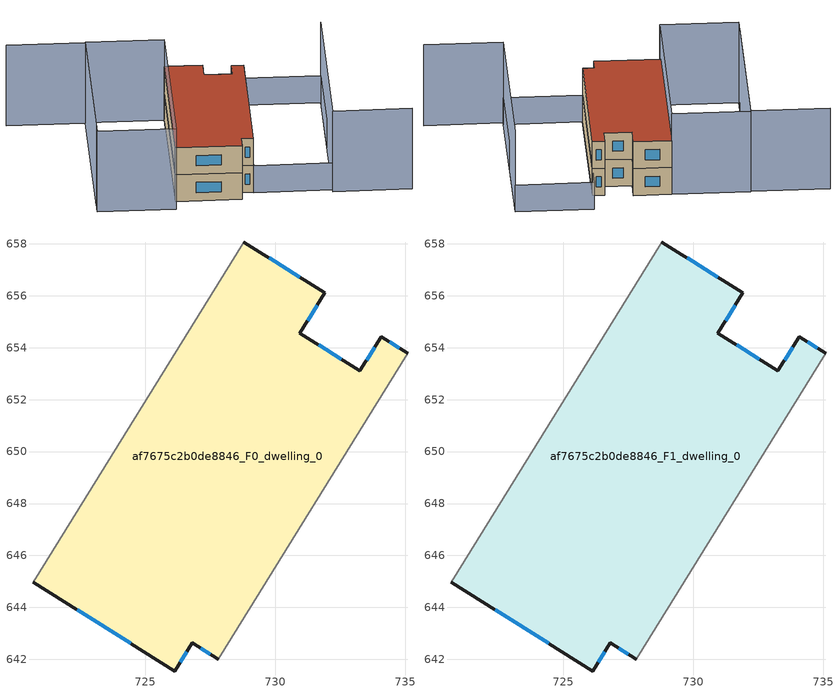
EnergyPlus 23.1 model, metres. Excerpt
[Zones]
af7675c2b0de8846_F0_dwelling_0
 floor ground (EU_floor_Construction): 731.91,656.11 730.94,654.56 733.26,653.11 734.08,654.42 735.09,653.79 727.81,642.01 726.81,642.63 726.13,641.55 720.69,644.97 728.78,658.07 z0
 wall outside (EU_wall_Construction): 735.09,653.79 734.08,654.42 733.26,653.11 730.94,654.56 731.91,656.11 728.78,658.07 / 720.69,644.97 726.13,641.55 726.81,642.63 727.81,642.01 z0:3
 wall adiabatic (EU_wall_Construction): 727.81,642.01 735.09,653.79 / 728.78,658.07 720.69,644.97 z0:3
 window (EU_Window_Construction): 731.24,655.04 731.61,655.63 / 732.54,653.56 731.66,654.11 / 733.82,654.01 733.52,653.52 / 734.78,653.98 734.4,654.22 / 727.12,642.44 727.5,642.2 / 726.34,641.89 726.6,642.3 / 722.38,643.91 724.44,642.62 / 730.94,656.72 729.76,657.46 z0.93:2.07
af7675c2b0de8846_F1_dwelling_0
 floor to af7675c2b0de8846_F0_dwelling_0 (EU_floor_Construction): 731.91,656.11 730.94,654.56 733.26,653.11 734.08,654.42 735.09,653.79 727.81,642.01 726.81,642.63 726.13,641.55 720.69,644.97 728.78,658.07 z3
 wall outside (EU_wall_Construction): 735.09,653.79 734.08,654.42 733.26,653.11 730.94,654.56 731.91,656.11 728.78,658.07 / 720.69,644.97 726.13,641.55 726.81,642.63 727.81,642.01 z3:6
 wall adiabatic (EU_wall_Construction): 727.81,642.01 735.09,653.79 / 728.78,658.07 720.69,644.97 z3:6
 window (EU_Window_Construction): 731.24,655.04 731.61,655.63 / 732.54,653.56 731.66,654.11 / 733.82,654.01 733.52,653.52 / 734.78,653.98 734.4,654.22 / 727.12,642.44 727.5,642.2 / 726.34,641.89 726.6,642.3 / 722.38,643.91 724.44,642.62 / 730.94,656.72 729.76,657.46 z3.93:5.07
 roof outside (EU_roof_Construction): 727.81,642.01 735.09,653.79 734.08,654.42 733.26,653.11 730.94,654.56 731.91,656.11 728.78,658.07 720.69,644.97 726.13,641.55 726.81,642.63 z6
shading: 715.81,666.06 722.29,662.05 / 722.29,662.05 714.14,648.87 / 740.55,633.64 734.07,637.65 / 734.07,637.65 742.93,651.97 / 728.79,658.07 719.94,643.76 / 719.94,643.76 713.46,647.77 / 713.46,647.77 722.31,662.08 / 722.31,662.08 728.79,658.07 z0:9; 742.94,651.99 734.26,637.96 / 734.26,637.96 727.78,641.96 / 727.78,641.96 736.46,656 / 736.46,656 742.94,651.99 z0:3
[Building]
EU S2 Campaign: North Axis=0; Terrain=City; Solar Distribution=FullExterior
[Site:Location]
Montreal-Trudeau.Intl.AP: Latitude=45.4667; Longitude=-73.75; Time Zone=-5; Elevation=36
[SizingPeriod:WeatherFileDays]
AnnualSizingPeriod: Begin Month=1; Begin Day of Month=1; End Month=12; End Day of Month=31; Day of Week for Start Day=Monday; Use Weather File Daylight Saving Period=No; Use Weather File Rain and Snow Indicators=No
[MATERIAL]
EU_InternalMass_Material: Roughness=MediumRough; Thickness=0.1; Conductivity=1; Density=1800; Specific Heat=900; Thermal Absorptance=0.9; Solar Absorptance=0.7; Visible Absorptance=0.7
[MATERIAL:NOMASS] Roughness=MediumRough; Thermal Absorptance=0.9; Solar Absorptance=0.7; Visible Absorptance=0.7
Name | Thermal Resistance
EU_wall_NoMass; EU_floor_NoMass | 1.51479
EU_roof_NoMass | 2.84114
[WINDOWMATERIAL:SIMPLEGLAZINGSYSTEM]
EU_Window_SimpleGlazing: UFactor=3.53504; Solar Heat Gain Coefficient=0.8; Visible Transmittance=0.8
[CONSTRUCTION]
EU_wall_Construction: EU_wall_NoMass
EU_roof_Construction: EU_roof_NoMass
EU_floor_Construction: EU_floor_NoMass
EU_Window_Construction: EU_Window_SimpleGlazing
EU_InternalMass_Construction: EU_InternalMass_Material
[ZONE] Type=1; Multiplier=1; Ceiling Height=autocalculate; Floor Area=autocalculate; Part of Total Floor Area=Yes
Name | Volume
af7675c2b0de8846_F0_dwelling_0 | 331.516
af7675c2b0de8846_F1_dwelling_0 | 331.515
[INTERNALMASS] Construction=EU_InternalMass_Construction; Surface Area=110.505
Name | Zone or ZoneList
af7675c2b0de8846_F0_dwelling_0_EU_InternalMass | af7675c2b0de8846_F0_dwelling_0
af7675c2b0de8846_F1_dwelling_0_EU_InternalMass | af7675c2b0de8846_F1_dwelling_0
[OTHEREQUIPMENT] Fuel Type=Electricity; Design Level Calculation Method=Watts/Area; Power per Zone Floor Area=1; Fraction Latent=0; Fraction Radiant=0; Fraction Lost=0; Carbon Dioxide Generation Rate=0; EndUse Subcategory=EU_Step8_InternalGains
Name | Zone or ZoneList or Space or SpaceList | Schedule
EU_Step8_InternalGain_af7675c2b0de8846_F0_dwelling_0_f000 | af7675c2b0de8846_F0_dwelling_0 | EU_Step8_GainSchedule_af7675c2b0de8846_F0_dwelling_0_f000
EU_Step8_InternalGain_af7675c2b0de8846_F1_dwelling_0_f000 | af7675c2b0de8846_F1_dwelling_0 | EU_Step8_GainSchedule_af7675c2b0de8846_F1_dwelling_0_f000
[ZONEVENTILATION:DESIGNFLOWRATE] Schedule=EU_AlwaysOn; Design Flow Rate Calculation Method=AirChanges/Hour; Air Changes per Hour=0.775154; Ventilation Type=Natural; Fan Pressure Rise=0; Fan Total Efficiency=1; Constant Term Coefficient=1; Temperature Term Coefficient=0; Velocity Term Coefficient=0; Velocity Squared Term Coefficient=0; Minimum Indoor Temperature=-100; Maximum Indoor Temperature=100; Delta Temperature=-100; Minimum Outdoor Temperature=-100; Maximum Outdoor Temperature=100; Maximum Wind Speed=40
Name | Zone or ZoneList or Space or SpaceList
EU_ConstantAir_af7675c2b0de8846_F0_dwelling_0 | af7675c2b0de8846_F0_dwelling_0
EU_ConstantAir_af7675c2b0de8846_F1_dwelling_0 | af7675c2b0de8846_F1_dwelling_0
[HVACTEMPLATE:THERMOSTAT] Constant Heating Setpoint=20; Constant Cooling Setpoint=50
EU_HeatOnly_af7675c2b0de8846_F0_dwelling_0; EU_HeatOnly_af7675c2b0de8846_F1_dwelling_0
[HVACTEMPLATE:ZONE:IDEALLOADSAIRSYSTEM] System Availability Schedule=EU_AlwaysOn; Maximum Heating Supply Air Temperature=50; Minimum Cooling Supply Air Temperature=13; Maximum Heating Supply Air Humidity Ratio=0.0156; Minimum Cooling Supply Air Humidity Ratio=0.0077; Heating Limit=NoLimit; Cooling Limit=NoLimit; Heating Availability Schedule=EU_AlwaysOn; Cooling Availability Schedule=EU_CoolingOff; Dehumidification Control Type=ConstantSensibleHeatRatio; Cooling Sensible Heat Ratio=0.7; Dehumidification Setpoint=60; Humidification Control Type=None; Humidification Setpoint=30; Outdoor Air Method=None; Outdoor Air Flow Rate per Person=0.00944; Outdoor Air Flow Rate per Zone Floor Area=0; Outdoor Air Flow Rate per Zone=0; Demand Controlled Ventilation Type=None; Outdoor Air Economizer Type=NoEconomizer; Heat Recovery Type=None; Sensible Heat Recovery Effectiveness=0.7; Latent Heat Recovery Effectiveness=0.65
Name | Template Thermostat
af7675c2b0de8846_F0_dwelling_0 | EU_HeatOnly_af7675c2b0de8846_F0_dwelling_0
af7675c2b0de8846_F1_dwelling_0 | EU_HeatOnly_af7675c2b0de8846_F1_dwelling_0
[SIZING:ZONE] Zone Cooling Design Supply Air Temperature Input Method=SupplyAirTemperature; Zone Cooling Design Supply Air Temperature=13; Zone Heating Design Supply Air Temperature Input Method=SupplyAirTemperature; Zone Heating Design Supply Air Temperature=50; Zone Cooling Design Supply Air Humidity Ratio=0.008; Zone Heating Design Supply Air Humidity Ratio=0.008; Cooling Design Air Flow Method=DesignDay; Cooling Design Air Flow Rate=0; Cooling Minimum Air Flow per Zone Floor Area=0.000762; Cooling Minimum Air Flow=0; Cooling Minimum Air Flow Fraction=0.2; Heating Design Air Flow Method=DesignDay; Heating Design Air Flow Rate=0; Heating Maximum Air Flow per Zone Floor Area=0.002032; Heating Maximum Air Flow=0.141576; Heating Maximum Air Flow Fraction=0.3; Account for Dedicated Outdoor Air System=No; Dedicated Outdoor Air System Control Strategy=NeutralSupplyAir; Dedicated Outdoor Air Low Setpoint Temperature for Design=autosize; Dedicated Outdoor Air High Setpoint Temperature for Design=autosize; Zone Load Sizing Method=Sensible Load Only No Latent Load; Zone Latent Cooling Design Supply Air Humidity Ratio Input Method=HumidityRatioDifference; Zone Cooling Design Supply Air Humidity Ratio Difference=0.005; Zone Latent Heating Design Supply Air Humidity Ratio Input Method=HumidityRatioDifference; Zone Humidification Design Supply Air Humidity Ratio Difference=0.005
af7675c2b0de8846_F0_dwelling_0; af7675c2b0de8846_F1_dwelling_0
[SCHEDULE:CONSTANT]
Name | Hourly Value
EU_AlwaysOn | 1
EU_CoolingOff | 0
[SCHEDULE:FILE] Column Number=1; Rows to Skip at Top=0; Number of Hours of Data=8760; Column Separator=Comma; Interpolate to Timestep=No; Minutes per Item=60; Adjust Schedule for Daylight Savings=Yes
Name | File
EU_Step8_GainSchedule_af7675c2b0de8846_F0_dwelling_0_f000 | ../../schedules/af7675c2b0de8846/af7675c2b0de8846_F0_dwelling_0_f000_gain.csv
EU_Step8_GainSchedule_af7675c2b0de8846_F1_dwelling_0_f000 | ../../schedules/af7675c2b0de8846/af7675c2b0de8846_F1_dwelling_0_f000_gain.csv
